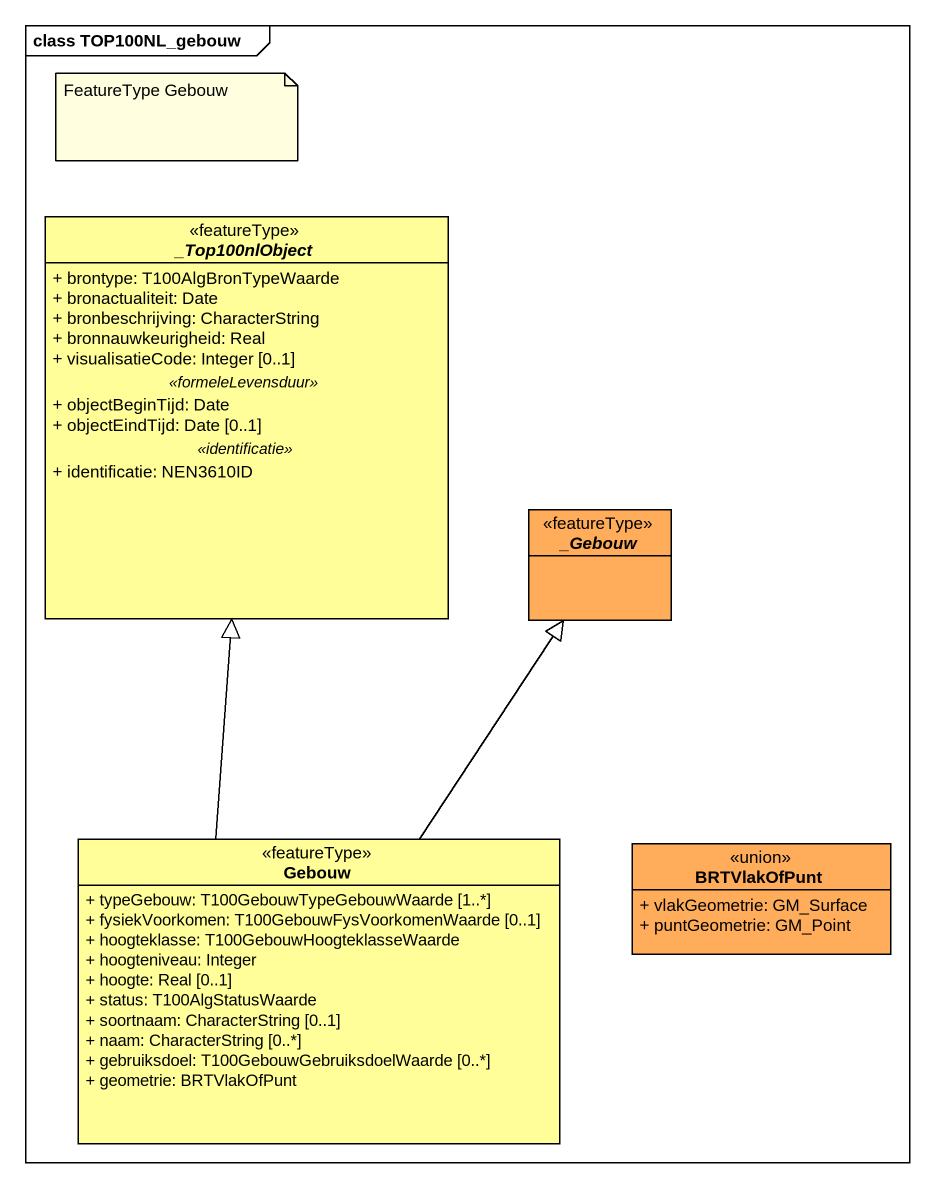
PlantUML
@startuml
mainframe class TOP100NL_gebouw
hide circle
hide empty members
skinparam classAttributeIconSize 0
abstract class "_Top100nlObject" as Top100nlObject <<featureType>> #FFFE99 {
  + brontype: T100AlgBronTypeWaarde
  + bronactualiteit: Date
  + bronbeschrijving: CharacterString
  + bronnauwkeurigheid: Real
  + visualisatieCode: Integer [0..1]
  .. <<formeleLevensduur>> ..
  + objectBeginTijd: Date
  + objectEindTijd: Date [0..1]
  .. <<identificatie>> ..
  + identificatie: NEN3610ID
}
abstract class "_Gebouw" as Gebouw <<featureType>> #FFAD5B
class "Gebouw" as Gebouw_2 <<featureType>> #FFFE99 {
  + typeGebouw: T100GebouwTypeGebouwWaarde [1..*]
  + fysiekVoorkomen: T100GebouwFysVoorkomenWaarde [0..1]
  + hoogteklasse: T100GebouwHoogteklasseWaarde
  + hoogteniveau: Integer
  + hoogte: Real [0..1]
  + status: T100AlgStatusWaarde
  + soortnaam: CharacterString [0..1]
  + naam: CharacterString [0..*]
  + gebruiksdoel: T100GebouwGebruiksdoelWaarde [0..*]
  + geometrie: BRTVlakOfPunt
}
class BRTVlakOfPunt <<union>> #FFAD5B {
  + vlakGeometrie: GM_Surface
  + puntGeometrie: GM_Point
}
Gebouw_2 -up-|> Top100nlObject
Gebouw_2 -up-|> Gebouw
note as N1
  FeatureType Gebouw
end note
@enduml
